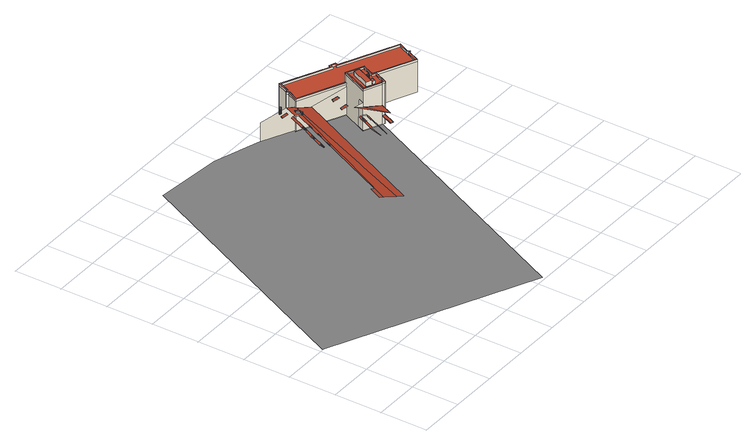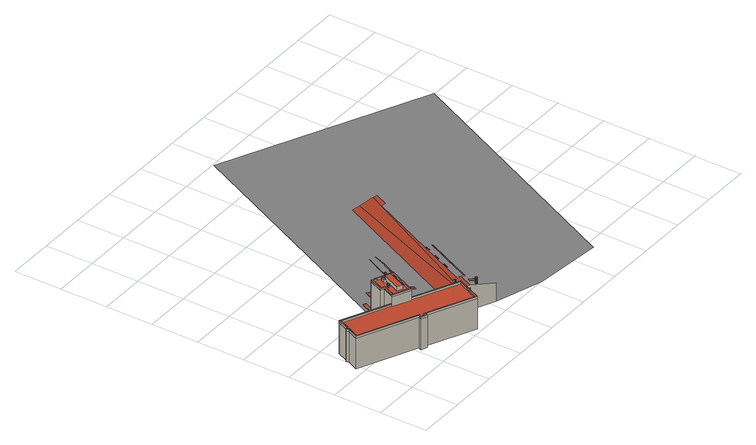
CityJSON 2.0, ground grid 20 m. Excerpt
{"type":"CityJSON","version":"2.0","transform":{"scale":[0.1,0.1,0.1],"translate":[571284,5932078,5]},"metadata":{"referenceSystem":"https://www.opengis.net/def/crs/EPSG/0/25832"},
"CityObjects":{
"building1":{"type":"Building","attributes":{"Grundfläche 2D":"11258.269333","Grundhöhe NN":"5.771"},"children":["building1-1","building1-2","building1-3","building1-4","building1-5","building1-6","building1-7","building1-8","building1-9","building1-10"],"geometry":[{"type":"MultiSurface","lod":"3","boundaries":[[[0,1,2,1]],[[3,4,5,6,7,8,9,10,11,12,13,14,15,16,17,18,19,20],[21,22,23,24,25,26],[27,28,29,30,31,32,33,27,6]],[[34,35,36,37,38,39,40,41,42,43,44,45,46]],[[47,48,49,48,49,50,2,50,2,1,0,51,52,53]],[[51,0,1,2,50,49,48,49,48,54,55,56,57,58,59,60,61,62,63,64]],[[47,53,65,66,67]],[[2,1,2,50]],[[61,60,59,58,68,69,4,3,70,71,72,73,74]],[[75,57,56,34,46]],[[76,77,78,79,80,81,82,83,84,85,86]],[[87,88,89,90,91,92]],[[78,93,94,95,96,97,98,79]],[[48,47,67,54]],[[55,54,36,35]],[[56,55,35,34]],[[90,99,100,101,102,97,96,103,104,105,91]],[[54,67,66,106,37,36]],[[107,108,109]],[[110,107,109]],[[107,111,39,38]],[[111,107,110]],[[108,107,38,37,106]],[[112,113,111,110]],[[111,113,40,39]],[[113,112,41,40]]],"semantics":{"surfaces":[{"type":"RoofSurface"},{"type":"GroundSurface"},{"type":"WallSurface"}],"values":[0,0,1,0,0,0,0,2,2,0,2,0,0,2,2,2,2,2,0,2,0,2,0,2,2]}}]},
"building1-1":{"type":"BuildingInstallation","parents":["building1"],"geometry":[{"type":"MultiSurface","lod":"3","boundaries":[[[114,115,116,117]],[[118,119,120,14,13]],[[13,12,118]],[[116,115,121]],[[119,118,12,11,122]],[[117,123,114]],[[122,120,119]],[[114,123,121,115]]],"semantics":{"surfaces":[{"type":"RoofSurface"},{"type":"WallSurface"}],"values":[0,0,1,1,1,1,1,1]}}]},
"building1-2":{"type":"BuildingInstallation","parents":["building1"],"geometry":[{"type":"MultiSurface","lod":"3","boundaries":[[[124,125,21,26,25]],[[126,127,128,129]],[[25,24,124]],[[130,127,126]],[[22,125,124,24,23]],[[128,131,129]],[[22,21,125]],[[126,129,131,130]]],"semantics":{"surfaces":[{"type":"RoofSurface"},{"type":"WallSurface"}],"values":[0,0,1,1,1,1,1,1]}}]},
"building1-3":{"type":"BuildingInstallation","parents":["building1"],"geometry":[{"type":"MultiSurface","lod":"3","boundaries":[[[30,132,133,134,32,31]],[[135,136,137,138]],[[139,136,135]],[[30,29,132]],[[27,133,132,29,28]],[[134,133,27,33]],[[137,140,138]],[[33,32,134]],[[135,138,140,139]]],"semantics":{"surfaces":[{"type":"RoofSurface"},{"type":"WallSurface"}],"values":[0,0,1,1,1,1,1,1,1]}}]},
"building1-4":{"type":"BuildingInstallation","parents":["building1"],"geometry":[{"type":"MultiSurface","lod":"3","boundaries":[[[141,142,143,144,145,146,147]],[[148,149,145,144]],[[149,150,151,147,146,145]],[[151,152,141,147]],[[142,141,152,148,144,143]]],"semantics":{"surfaces":[{"type":"RoofSurface"},{"type":"WallSurface"}],"values":[0,1,1,1,1]}}]},
"building1-5":{"type":"BuildingInstallation","parents":["building1"],"geometry":[{"type":"MultiSurface","lod":"3","boundaries":[[[153,154,155,156,157,158,159,160,161,162,163,164,165,166,167,168,169,170,171,172,173,174,175,176,177,178,179,180,181,182,183,184]],[[154,153,185,186]],[[155,154,186,187]],[[183,182,188,189]],[[184,183,189,190]],[[153,184,190,185]],[[156,155,187,191]],[[157,156,191,192]],[[157,192,193]],[[158,157,193,194]],[[159,158,194,195]],[[160,159,195,196]],[[161,160,196,197]],[[162,161,197,198]],[[163,162,198,199]],[[164,163,199,200]],[[165,164,200,201]],[[166,165,201,202]],[[167,166,202,203]],[[168,167,203,204]],[[169,168,204,205]],[[170,169,205,206]],[[171,170,206,207]],[[172,171,207,208]],[[173,172,208,209]],[[174,173,209,210]],[[174,210,211]],[[175,174,211,212]],[[176,175,212,213]],[[177,176,213,214]],[[178,177,214,215]],[[179,178,215,216]],[[180,179,216,217]],[[181,180,217,218]],[[182,181,218,188]]],"semantics":{"surfaces":[{"type":"RoofSurface"},{"type":"WallSurface"}],"values":[0,1,1,1,1,1,1,1,1,1,1,1,1,1,1,1,1,1,1,1,1,1,1,1,1,1,1,1,1,1,1,1,1,1,1]}}]},
"building1-6":{"type":"BuildingInstallation","parents":["building1"],"geometry":[{"type":"MultiSurface","lod":"3","boundaries":[[[219,220,221,222,223,224,225,226,227,228,229,230,231,232,233,234,235,236,237,238,239,240,241,242,243,244,245,246]],[[247,248,220,219]],[[249,250,246,245]],[[250,251,219,246]],[[251,247,219]],[[248,252,221,220]],[[252,253,222,221]],[[253,254,223,222]],[[254,255,224,223]],[[225,224,255,50]],[[50,256,226,225]],[[256,257,227,226]],[[257,258,228,227]],[[258,259,229,228]],[[259,260,230,229]],[[260,261,231,230]],[[261,262,232,231]],[[262,263,233,232]],[[263,264,234,233]],[[264,265,235,234]],[[265,266,236,235]],[[266,267,237,236]],[[267,268,237]],[[268,269,238,237]],[[269,270,239,238]],[[270,271,240,239]],[[271,272,241,240]],[[272,273,242,241]],[[273,274,243,242]],[[274,275,243]],[[243,275,2,244]],[[2,249,245,244]]],"semantics":{"surfaces":[{"type":"RoofSurface"},{"type":"WallSurface"}],"values":[0,1,1,1,1,1,1,1,1,1,1,1,1,1,1,1,1,1,1,1,1,1,1,1,1,1,1,1,1,1,1,1]}}]},
"building1-7":{"type":"BuildingInstallation","parents":["building1"],"geometry":[{"type":"MultiSurface","lod":"3","boundaries":[[[276,277,278,279]],[[280,276,279,281,282,283]],[[284,285,278,277]],[[278,285,49,279]],[[282,281,279,49,286,287]],[[287,47,283,282]],[[47,288,280,283]],[[288,48,276,280]],[[277,276,48,284]]],"semantics":{"surfaces":[{"type":"RoofSurface"},{"type":"WallSurface"}],"values":[0,0,1,1,1,1,1,1,1]}}]},
"building1-8":{"type":"BuildingInstallation","parents":["building1"],"geometry":[{"type":"MultiSurface","lod":"3","boundaries":[[[289,290,291,292,293]],[[294,295,296,297]],[[289,293,95,94]],[[295,298,299,296]],[[290,289,94,93,78]],[[294,297,300,301]],[[291,290,78,77]],[[295,294,301,302,298]]],"semantics":{"surfaces":[{"type":"RoofSurface"},{"type":"WallSurface"}],"values":[0,0,1,1,1,1,1,1]}}]},
"building1-9":{"type":"BuildingInstallation","parents":["building1"],"geometry":[{"type":"MultiSurface","lod":"3","boundaries":[[[303,304,305,306]],[[307,308,303,306]],[[309,310,304,303,308]],[[310,311,305,304]],[[307,306,305,311]]],"semantics":{"surfaces":[{"type":"RoofSurface"},{"type":"WallSurface"}],"values":[0,1,1,1,1]}}]},
"building1-10":{"type":"BuildingInstallation","parents":["building1"],"geometry":[{"type":"MultiSurface","lod":"3","boundaries":[[[312,313,314,315]],[[315,314,316,317]],[[312,315,317,318]],[[313,312,318,319]],[[314,313,319,316]]],"semantics":{"surfaces":[{"type":"RoofSurface"},{"type":"WallSurface"}],"values":[0,1,1,1,1]}}]},
"building2":{"type":"Building","attributes":{"Grundfläche 2D":"708.816578","Grundhöhe NN":"5.260"},"children":["building2-1","building2-2","building2-3"],"geometry":[{"type":"Solid","lod":"3","boundaries":[[[[320,321,322,323,324,325,326,327]],[[328,329,330,331]],[[332,333,334,335,336,337,338,339,340,321,320,341,342,343,344,345,346,326,325,347]],[[348,349,350,351,352]],[[353,354,355,356,357,358,359,360,361,362,363,364,365,366,367,368,369,370,371,372,373,351,350,374,375,376,377,378,379,380,381,382,383,384,385,386,387,388,389,390,391]],[[392,393,394,395,396,397,398,399,400],[401,402,403,404]],[[405,406,407,408,409,410,411,412,413,414,415,416,417,418,419,420,421,422,423,424,425,426,427,428]],[[429,430,322,321]],[[431,432,433,325,324,323,322,430]],[[397,327,326,398]],[[320,327,397,396]],[[329,328,402,401]],[[330,329,401,404]],[[331,330,404,403]],[[328,331,403,402]],[[396,395,341,320]],[[394,342,341,395]],[[343,342,394,393]],[[400,345,344,343,393,392]],[[400,399,346,345]],[[326,346,399,398]],[[433,434,347,325]],[[434,435,332,347]],[[435,436,437,334,333,332]],[[437,438,335,334]],[[438,439,336,335]],[[439,440,337,336]],[[440,441,442,443,429,321,340,339,338,337]],[[429,414,413,430]],[[444,445,350,349]],[[416,415,352,351]],[[412,411,355,354]],[[409,357,356,355,411,410]],[[409,408,358,357]],[[408,407,359,358]],[[407,406,405,361,360,359]],[[405,428,362,361]],[[428,427,426,364,363,362]],[[365,364,426,425]],[[425,424,366,365]],[[424,423,367,366]],[[423,422,421,369,368,367]],[[419,371,370,369,421,420]],[[418,372,371,419]],[[418,417,416,351,373,372]],[[445,446,374,350]],[[446,447,375,374]],[[447,448,376,375]],[[448,449,377,376]],[[449,450,378,377]],[[450,451,379,378]],[[451,452,380,379]],[[452,453,381,380]],[[453,454,382,381]],[[454,455,383,382]],[[455,456,457,385,384,383]],[[457,458,386,385]],[[458,459,460,461,389,388,387,386]],[[461,462,390,389]],[[462,463,391,390]],[[439,438,464,465]],[[348,352,415,414,429,443,442,441,440,466,467,444,349]],[[440,439,465,466]],[[432,431,430,413,412,354,353,391,463,468,469,433]],[[434,433,469,470]],[[435,434,470,471]],[[437,472,473,474,464,438]],[[436,435,471,475,474,473,472,437]],[[455,454,476,477]],[[478,457,456,455,477,479]],[[458,457,478,480]],[[481,482,461,460,459,458,480,483]],[[462,461,482,484]],[[463,462,484,468]],[[445,444,467,485]],[[446,445,485,486]],[[447,446,486,487]],[[448,447,487,488]],[[449,448,488,489]],[[450,449,489,490]],[[451,450,490,491]],[[452,451,491,492]],[[453,452,492,493]],[[454,453,493,476]],[[465,464,474,475,471,470,469,468,484,482,481,483,480,478,479,477,476,493,492,491,490,489,488,487,486,485,467,466]]]],"semantics":{"surfaces":[{"type":"RoofSurface"},{"type":"WallSurface"},{"type":"GroundSurface"}],"values":[[0,0,0,0,0,0,0,1,1,1,1,1,1,1,1,1,1,1,1,1,1,1,1,1,1,1,1,1,1,1,1,1,1,1,1,1,1,1,1,1,1,1,1,1,1,1,1,1,1,1,1,1,1,1,1,1,1,1,1,1,1,1,1,1,1,1,1,1,1,1,1,1,1,1,1,1,1,1,1,1,1,1,1,1,2]]}}]},
"building2-1":{"type":"BuildingInstallation","parents":["building2"],"geometry":[{"type":"MultiSurface","lod":"3","boundaries":[[[494,495,496,497]],[[497,496,498,499]],[[494,497,499,500]],[[495,494,500,501]],[[496,495,501,498]]],"semantics":{"surfaces":[{"type":"RoofSurface"},{"type":"WallSurface"}],"values":[0,1,1,1,1]}}]},
"building2-2":{"type":"BuildingInstallation","parents":["building2"],"geometry":[{"type":"MultiSurface","lod":"3","boundaries":[[[502,503,504,505,506,507,508,509,510,511,512,513,514,515,516,517,518,519,520,521,522,523,524,525,526,527,528,529,530,531,532,533,534,535,536]],[[536,535,537,538]],[[502,536,538,539]],[[503,502,539,540]],[[504,503,540,541]],[[505,504,541,542]],[[506,505,542,543]],[[507,506,543,544]],[[508,507,544,545]],[[509,508,545,546]],[[510,509,546,547]],[[511,510,547,548]],[[512,511,548,549]],[[513,512,549,550]],[[514,513,550,551]],[[515,514,551,552]],[[516,515,552,553]],[[517,516,553,554]],[[518,517,554,555]],[[519,518,555,556]],[[520,519,556,557]],[[521,520,557,558]],[[522,521,558,559]],[[523,522,559,560]],[[524,523,560,561]],[[525,524,561,562]],[[526,525,562,563]],[[527,526,563,564]],[[528,527,564,565]],[[529,528,565,566]],[[530,529,566,567]],[[531,530,567,568]],[[532,531,568,569]],[[533,532,569,570]],[[534,533,570,571]],[[535,534,571,537]]],"semantics":{"surfaces":[{"type":"RoofSurface"},{"type":"WallSurface"}],"values":[0,1,1,1,1,1,1,1,1,1,1,1,1,1,1,1,1,1,1,1,1,1,1,1,1,1,1,1,1,1,1,1,1,1,1,1]}}]},
"building2-3":{"type":"BuildingInstallation","parents":["building2"],"geometry":[{"type":"MultiSurface","lod":"3","boundaries":[[[572,573,472,574]],[[472,473,575,574]],[[573,572,576,577]],[[472,573,577,473]],[[572,574,575,576]],[[577,576,575,473]]],"semantics":{"surfaces":[{"type":"RoofSurface"},{"type":"WallSurface"},{"type":"OuterCeilingSurface"}],"values":[0,1,1,1,1,2]}}]}
},
"vertices":[
[946,949,112],[948,954,112],[1087,1228,109],[1045,1242,120],[1040,1245,116],[1008,1176,116],[998,1155,116],[987,1132,116],[980,1118,116],[971,1098,116],[953,1061,116],[952,1052,118],[956,1060,118],[958,1059,119],[950,1044,119],[949,1037,120],[959,1058,120],[976,1095,120],[986,1116,120],[1003,1152,120],[1013,1174,120],[975,1096,119],[973,1097,118],[979,1109,118],[983,1117,118],[984,1117,119],[977,1102,119],[1002,1159,118],[1005,1163,118],[1010,1175,118],[1011,1174,119],[1009,1168,119],[1001,1153,119],[1000,1154,118],[1113,1279,8],[1110,1275,8],[1111,1275,8],[1302,1185,8],[1251,1078,8],[1324,1044,8],[1325,1047,8],[1327,1046,8],[839,9,8],[10,400,8],[497,1434,8],[781,1406,8],[983,1341,8],[1103,1249,107],[1101,1256,109],[1095,1245,109],[1090,1235,109],[812,685,114],[815,684,113],[863,661,97],[1111,1275,109],[1110,1275,109],[1113,1279,109],[1081,1294,118],[1054,1238,118],[1055,1238,118],[1063,1233,116],[1069,1231,114],[838,741,114],[824,748,118],[797,692,118],[889,649,89],[1170,1247,89],[1115,1272,107],[1050,1240,117],[1040,1245,114],[1050,1240,120],[1054,1238,121],[1055,1238,121],[1063,1233,120],[1069,1231,116],[983,1341,89],[1153,971,119],[1170,1007,119],[1168,1009,117],[1166,1009,116],[1144,963,116],[1139,952,116],[1126,913,119],[1141,951,117],[1144,958,117],[1148,966,117],[1151,972,117],[1178,960,116],[1167,939,116],[1150,902,116],[1211,1031,114],[1211,1031,116],[1194,996,116],[1174,1022,117],[1178,1030,117],[1180,1029,119],[1187,1043,119],[1183,1045,116],[1176,1031,116],[1197,1038,118],[1196,1038,118],[1190,1041,117],[1183,1045,114],[1196,1038,120],[1197,1038,120],[1206,1034,119],[1302,1185,127],[1251,1078,109],[1251,1078,127],[1222,1095,118],[1302,992,89],[1324,1044,89],[1327,1046,89],[1325,1047,89],
[970,1027,119],[980,1048,119],[978,1049,119],[969,1028,119],[956,1060,119],[946,1039,119],[948,1038,119],[980,1048,118],[946,1039,118],[970,1027,118],
[983,1117,119],[973,1097,119],[1007,1106,119],[1005,1107,119],[996,1086,119],[997,1085,119],[1007,1106,118],[997,1085,118],
[1010,1175,119],[1002,1159,119],[1000,1154,119],[1034,1163,119],[1033,1164,119],[1023,1143,119],[1024,1142,119],[1034,1163,118],[1024,1142,118],
[1028,1277,109],[1030,1276,110],[1033,1274,111],[1050,1266,116],[1055,1277,116],[1038,1285,111],[1034,1287,109],[1050,1266,114],[1055,1277,114],[1038,1285,109],[1034,1287,107],[1028,1277,107],
[1052,1297,134],[1052,1298,134],[1053,1298,134],[1053,1299,134],[1053,1300,134],[1053,1301,134],[1052,1302,134],[1052,1303,134],[1051,1303,134],[1051,1304,134],[1050,1304,134],[1049,1304,134],[1048,1304,134],[1047,1304,134],[1046,1304,134],[1045,1303,134],[1044,1302,134],[1044,1301,134],[1043,1300,134],[1043,1299,134],[1044,1299,134],[1044,1298,134],[1044,1297,134],[1045,1296,134],[1046,1296,134],[1046,1295,134],[1047,1295,134],[1048,1295,134],[1049,1295,134],[1050,1295,134],[1050,1296,134],[1051,1296,134],[1052,1297,111],[1052,1298,111],[1053,1298,111],[1050,1295,110],[1050,1296,110],[1051,1296,111],[1053,1299,111],[1053,1300,111],[1053,1300,110],[1053,1301,110],[1052,1302,110],[1052,1303,110],[1051,1303,110],[1051,1304,110],[1050,1304,109],[1049,1304,109],[1048,1304,109],[1047,1304,109],[1046,1304,108],[1045,1303,108],[1044,1302,108],[1044,1301,108],[1043,1300,108],[1043,1299,108],[1044,1299,108],[1044,1298,108],[1044,1298,109],[1044,1297,109],[1045,1296,109],[1046,1296,109],[1046,1295,110],[1047,1295,110],[1048,1295,110],[1049,1295,110],
[1090,1229,119],[1091,1230,119],[1091,1231,119],[1091,1232,119],[1091,1233,119],[1091,1234,119],[1090,1235,119],[1089,1235,119],[1089,1236,119],[1088,1236,119],[1087,1236,119],[1086,1236,119],[1085,1235,119],[1084,1235,119],[1084,1234,119],[1083,1234,119],[1083,1233,119],[1083,1232,119],[1083,1231,119],[1083,1230,119],[1084,1230,119],[1084,1229,119],[1085,1229,119],[1085,1228,119],[1086,1228,119],[1087,1228,119],[1088,1228,119],[1089,1228,119],[1090,1229,108],[1091,1230,108],[1088,1228,109],[1089,1228,109],[1090,1229,109],[1091,1231,108],[1091,1232,109],[1091,1233,109],[1091,1234,109],[1089,1235,109],[1089,1236,110],[1088,1236,110],[1087,1236,110],[1086,1236,110],[1085,1235,111],[1084,1235,111],[1084,1234,111],[1083,1234,111],[1083,1233,111],[1083,1232,111],[1083,1231,111],[1083,1231,110],[1083,1230,110],[1084,1230,110],[1084,1229,110],[1085,1229,110],[1085,1228,110],[1086,1228,110],[1086,1228,109],
[1101,1256,111],[1085,1263,116],[1080,1252,116],[1095,1245,111],[1106,1253,109],[1100,1243,109],[1101,1243,109],[1103,1249,109],[1085,1263,114],[1080,1252,114],[1100,1243,107],[1101,1243,107],[1106,1253,107],
[1178,1030,119],[1168,1009,119],[1173,1006,119],[1176,1014,119],[1183,1028,119],[1192,997,119],[1203,1019,119],[1198,1021,119],[1187,999,119],[1203,1019,117],[1200,1020,119],[1189,998,119],[1192,997,117],[1197,1006,117],
[1222,1131,117],[1200,1141,110],[1195,1130,110],[1217,1120,117],[1217,1120,114],[1222,1131,114],[1208,1137,110],[1200,1141,108],[1195,1130,108],
[1226,1196,110],[1221,1185,110],[1243,1175,116],[1248,1186,116],[1243,1175,114],[1248,1186,114],[1226,1196,108],[1221,1185,108],
[1369,1155,186],[1378,1158,186],[1305,1192,186],[1302,1187,186],[1302,1185,186],[1251,1078,186],[1260,1081,186],[1308,1184,186],[1337,1152,198],[1316,1162,198],[1280,1084,198],[1301,1074,198],[1325,1047,186],[1327,1046,186],[1338,1041,186],[1340,1040,186],[1368,1101,186],[1354,1107,186],[1374,1151,186],[1375,1153,186],[1376,1156,186],[1346,1103,186],[1359,1097,186],[1337,1048,186],[1328,1053,186],[1324,1054,186],[1323,1051,186],[1324,1044,186],[1375,1153,145],[1374,1151,145],[1570,1059,145],[1567,1067,145],[1376,1156,145],[1302,1187,145],[1304,1190,145],[1118,1278,145],[1138,1319,145],[1138,1320,145],[1135,1329,145],[1143,1331,145],[1144,1332,145],[1164,1374,145],[1358,1283,145],[1360,1287,145],[1363,1293,145],[1378,1285,145],[1373,1275,145],[1612,1163,145],[1593,1122,145],[1592,1120,145],[1592,1118,145],[1595,1112,145],[1586,1109,145],[1586,1108,145],[1592,1106,145],[1601,1109,145],[1597,1120,145],[1620,1166,145],[1380,1278,145],[1385,1289,145],[1360,1300,145],[1355,1290,145],[1160,1382,145],[1139,1335,145],[1133,1333,145],[1129,1331,145],[1133,1321,145],[1113,1280,145],[1113,1279,145],[1110,1275,145],[1111,1275,145],[1302,1185,145],[1328,1053,180],[1337,1048,180],[1359,1097,180],[1346,1103,180],[1369,1155,180],[1308,1184,180],[1260,1081,180],[1323,1051,180],[1324,1054,180],[1316,1162,180],[1337,1152,180],[1301,1074,180],[1280,1084,180],[1164,1374,137],[1144,1332,137],[1143,1331,137],[1135,1329,137],[1138,1320,137],[1138,1319,137],[1118,1278,137],[1304,1190,137],[1305,1192,137],[1378,1158,137],[1376,1156,137],[1567,1067,137],[1586,1108,137],[1586,1109,137],[1595,1112,137],[1592,1118,137],[1592,1120,137],[1593,1122,137],[1612,1163,137],[1373,1275,137],[1378,1285,137],[1363,1293,137],[1360,1287,137],[1358,1283,137],[1378,1158,180],[1305,1192,180],[1302,1187,180],[1302,1185,180],[1251,1078,180],[1324,1044,180],[1325,1047,180],[1327,1046,180],[1338,1041,180],[1340,1040,180],[1368,1101,180],[1354,1107,180],[1374,1151,180],[1375,1153,180],[1376,1156,180],[1374,1151,137],[1570,1059,137],[1592,1106,137],[1601,1109,137],[1597,1120,137],[1620,1166,137],[1380,1278,137],[1385,1289,137],[1360,1300,137],[1355,1290,137],[1160,1382,137],[1139,1335,137],[1133,1333,137],[1129,1331,137],[1133,1321,137],[1113,1280,137],[1113,1279,137],[1110,1275,137],[1111,1275,137],[1302,1185,137],[1340,1040,3],[1368,1101,3],[1354,1107,3],[1374,1151,3],[1302,1185,3],[1251,1078,3],[1324,1044,3],[1325,1047,3],[1338,1041,44],[1338,1041,42],[1338,1041,3],[1327,1046,3],[1160,1382,3],[1139,1335,3],[1129,1331,3],[1133,1333,3],[1133,1321,3],[1113,1279,3],[1110,1275,3],[1113,1280,3],[1111,1275,3],[1570,1059,3],[1592,1106,3],[1601,1109,3],[1597,1120,3],[1620,1166,3],[1380,1278,3],[1385,1289,3],[1360,1300,3],[1355,1290,3],
[1307,1071,193],[1314,1068,193],[1322,1085,193],[1315,1088,193],[1322,1085,180],[1315,1088,180],[1307,1071,180],[1314,1068,180],
[1336,1107,191],[1336,1108,191],[1337,1108,191],[1337,1109,191],[1337,1110,191],[1337,1111,191],[1337,1112,191],[1337,1113,191],[1337,1114,191],[1336,1114,191],[1336,1115,191],[1335,1115,191],[1335,1116,191],[1334,1116,191],[1333,1116,191],[1332,1116,191],[1331,1116,191],[1330,1115,191],[1329,1115,191],[1329,1114,191],[1328,1114,191],[1328,1113,191],[1328,1112,191],[1328,1111,191],[1328,1110,191],[1328,1109,191],[1328,1108,191],[1329,1108,191],[1329,1107,191],[1330,1107,191],[1331,1106,191],[1332,1106,191],[1333,1106,191],[1334,1106,191],[1335,1107,191],[1334,1106,180],[1335,1107,180],[1336,1107,180],[1336,1108,180],[1337,1108,180],[1337,1109,180],[1337,1110,180],[1337,1111,180],[1337,1112,180],[1337,1113,180],[1337,1114,180],[1336,1114,180],[1336,1115,180],[1335,1115,180],[1335,1116,180],[1334,1116,180],[1333,1116,180],[1332,1116,180],[1331,1116,180],[1330,1115,180],[1329,1115,180],[1329,1114,180],[1328,1114,180],[1328,1113,180],[1328,1112,180],[1328,1111,180],[1328,1110,180],[1328,1109,180],[1328,1108,180],[1329,1108,180],[1329,1107,180],[1330,1107,180],[1331,1106,180],[1332,1106,180],[1333,1106,180],
[1302,992,44],[1313,987,44],[1327,1046,44],[1327,1046,42],[1302,992,42],[1313,987,42]
]}
